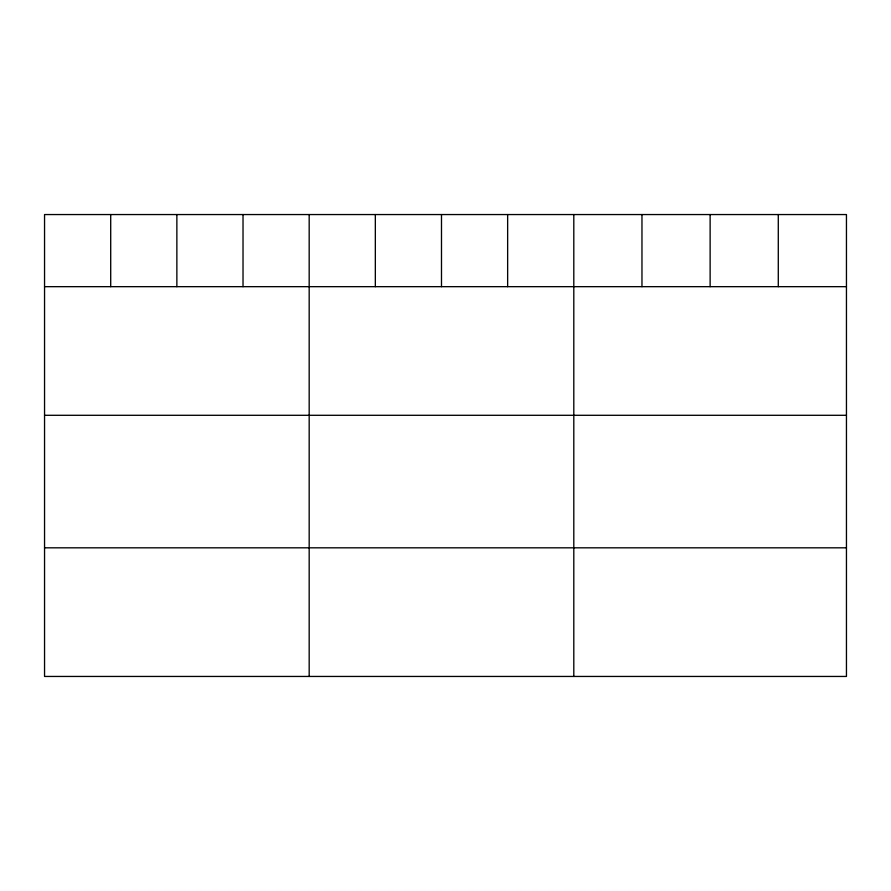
<?xml version="1.0" encoding="UTF-8"?>
<svg xmlns="http://www.w3.org/2000/svg" width="891" height="891" viewBox="0 0 891 891"><rect width="100%" height="100%" fill="white"/><g stroke="black" fill="none" stroke-linecap="round" stroke-linejoin="round"><path stroke-width="1.34" d="M846.45 286.668L846.45 676.447L44.55 676.447L44.55 214.553L846.45 214.553L846.45 286.668L44.55 286.668M44.55 415.295L846.45 415.295M44.55 547.82L846.45 547.82M778.288 214.553L778.288 286.668M710.127 214.553L710.127 286.668M641.966 214.553L641.966 286.668M573.804 214.553L573.804 676.447M507.647 214.553L507.647 286.668M441.49 214.553L441.49 286.668M375.334 214.553L375.334 286.668M309.177 214.553L309.177 676.447M243.02 214.553L243.02 286.668M176.864 214.553L176.864 286.668M110.707 214.553L110.707 286.668"/></g></svg>
